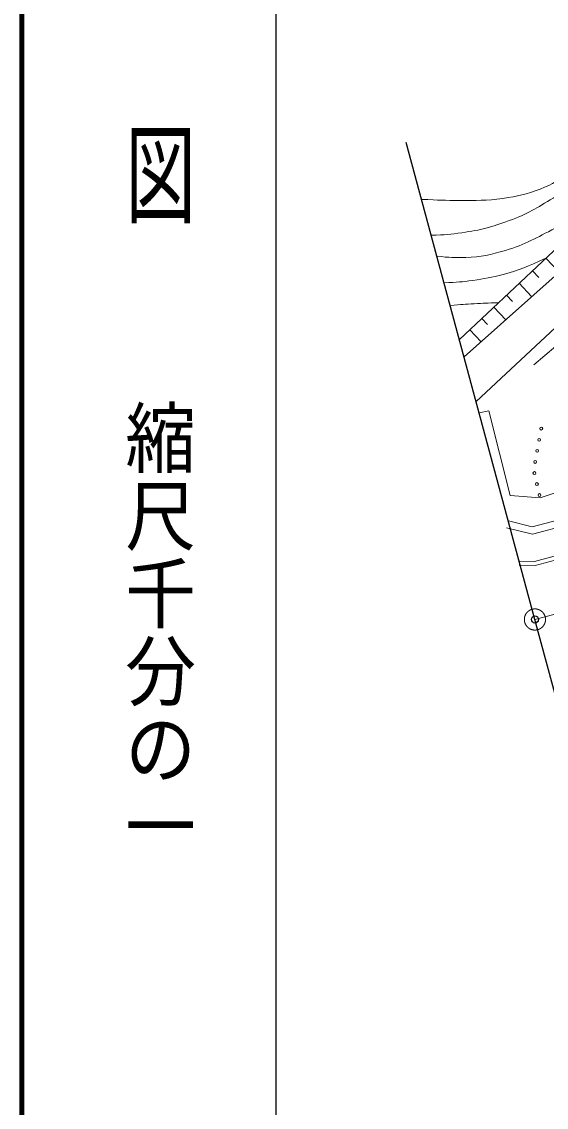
# Model space of a CAD drawing. Units: millimetres, scale not verified. Extents: x 40000 to 680000, y 20000 to 380000.
# Drawn here: x 40000 to 77179, y 242308 to 319232 of the extents above; entities that cross this region are included whole.
import ezdxf
from ezdxf.enums import TextEntityAlignment as Align

# ---------------------------------------------------------------- set-up
doc = ezdxf.new("R2010")
doc.units = ezdxf.units.MM
doc.header["$LTSCALE"] = 1000
doc.header["$PDMODE"] = 32
doc.header["$PDSIZE"] = 500
doc.linetypes.add('CHAIN', pattern=[18.5, 12, -1.5, 3.5, -1.5])
for name, color, linetype, lineweight in [('M-BMK', 2, 'CHAIN', 13), ('M-BMK-OTRS', 5, 'Continuous', 25), ('M-TTL', 2, 'Continuous', 140), ('M-TTL-BAND', 7, 'Continuous', 25), ('M-WORK', 1, 'Continuous', 13)]:
    doc.layers.add(name, color=color, linetype=linetype, lineweight=lineweight)
doc.layers.add('M-OTRS', color=6, linetype='Continuous')
doc.styles.add('@ＭＳ ゴシック', font='')
doc.styles.get('@ＭＳ ゴシック').set_extended_font_data('@MS Gothic')

msp = doc.modelspace()

# ---------------------------------------------------------------- linework, layer by layer
at = {"layer": 'M-BMK'}
msp.add_line((76373, 276874), (83298, 278735), dxfattribs=at)
msp.add_circle((76373, 276874), 750, dxfattribs=at)
at = {"layer": 'M-BMK-OTRS'}
for p, q in [((76373, 276874), (67258, 310666)), ((85489, 243082), (76373, 276874))]:
    msp.add_line(p, q, dxfattribs=at)
at = {"layer": 'M-OTRS'}
msp.add_point((76373, 276874), dxfattribs=at)
at = {"layer": 'M-TTL'}
msp.add_line((40000, 380000), (40000, 20000), dxfattribs=at)
at = {"layer": 'M-TTL-BAND'}
msp.add_line((58000, 370000), (58000, 20000), dxfattribs=at)
at = {"layer": 'M-WORK'}
for p, q in [((71022, 296712), (80297, 305448)), ((71356, 295475), (80914, 304013)), ((72205, 292327), (83228, 302618)), ((77143, 302477), (78080, 301482)), ((76197, 301587), (76643, 301114)), ((75252, 300696), (76142, 299751)), ((74354, 299850), (74777, 299402)), ((73456, 299005), (74302, 298107)), ((72603, 298201), (73005, 297775)), ((71750, 297398), (72554, 296545)), ((77862, 296241), (76303, 294918)), ((72426, 291510), (73099, 291660)), ((73099, 291660), (74628, 285664)), ((76748, 285498), (79569, 286445)), ((74628, 285664), (76748, 285498)), ((76186, 283444), (85182, 285815)), ((76190, 282928), (85309, 285332)), ((74489, 283861), (76186, 283444)), ((74369, 283376), (76190, 282928)), ((76354, 280991), (81949, 282501)), ((76391, 280690), (82027, 282211)), ((75257, 281013), (76354, 280991)), ((75251, 280713), (76391, 280690))]:
    msp.add_line(p, q, dxfattribs=at)
for centre in [(76823, 290396), (76680, 289609), (76538, 288822), (76395, 288035), (76333, 287250), (76517, 286471), (76702, 285693)]:
    msp.add_circle(centre, 100, dxfattribs=at)
for points, knots in [([(69030, 304098), (70039, 304131), (70357, 304165), (71200, 304283), (72539, 304471), (73283, 304679), (74556, 305135), (75844, 305597), (76497, 306034), (77673, 306734), (78936, 307484), (79603, 307973), (80790, 308838), (81821, 309590), (82160, 309856), (83374, 310836)], [0, 0, 0, 0, 1, 1, 1, 2, 2, 2, 3, 3, 3, 4, 4, 4, 5, 5, 5, 5]), ([(68344, 306643), (69616, 306582), (69970, 306569), (71013, 306574), (72221, 306579), (72908, 306530), (74103, 306707), (75155, 306863), (75752, 306985), (76741, 307373), (77643, 307727), (78119, 308023), (78899, 308598), (79639, 309145), (79897, 309414), (80630, 310197)], [0, 0, 0, 0, 1, 1, 1, 2, 2, 2, 3, 3, 3, 4, 4, 4, 5, 5, 5, 5]), ([(69427, 302627), (70349, 302513), (70669, 302497), (71466, 302524), (72586, 302562), (73215, 302713), (74290, 303031), (75733, 303458), (76469, 303914), (77807, 304602), (79107, 305272), (79548, 305547), (81043, 306487)], [0, 0, 0, 0, 1, 1, 1, 2, 2, 2, 3, 3, 3, 4, 4, 4, 4]), ([(69939, 300728), (70899, 300775), (71183, 300791), (71972, 300899), (72823, 301016), (73299, 301108), (74130, 301326), (75349, 301644), (75779, 301869), (77143, 302477)], [0, 0, 0, 0, 1, 1, 1, 2, 2, 2, 3, 3, 3, 3]), ([(70370, 299133), (71196, 299195), (71411, 299211), (72079, 299248), (72746, 299284), (72962, 299291), (73789, 299318)], [0, 0, 0, 0, 1, 1, 1, 2, 2, 2, 2])]:
    msp.add_open_spline(points, degree=3, knots=knots, dxfattribs=at)

# ---------------------------------------------------------------- texts
at = {"layer": 'M-TTL-BAND', "style": '@ＭＳ ゴシック'}
for s, width, p in [('平  面  図', 1.55, (49777, 323975)), ('縮尺千分の一', 1.1, (49777, 276030))]:
    msp.add_text(s, height=3666, rotation=270, dxfattribs=dict(at, width=width)).set_placement(p, align=Align.MIDDLE_CENTER)

doc.saveas('drawing.dxf')
